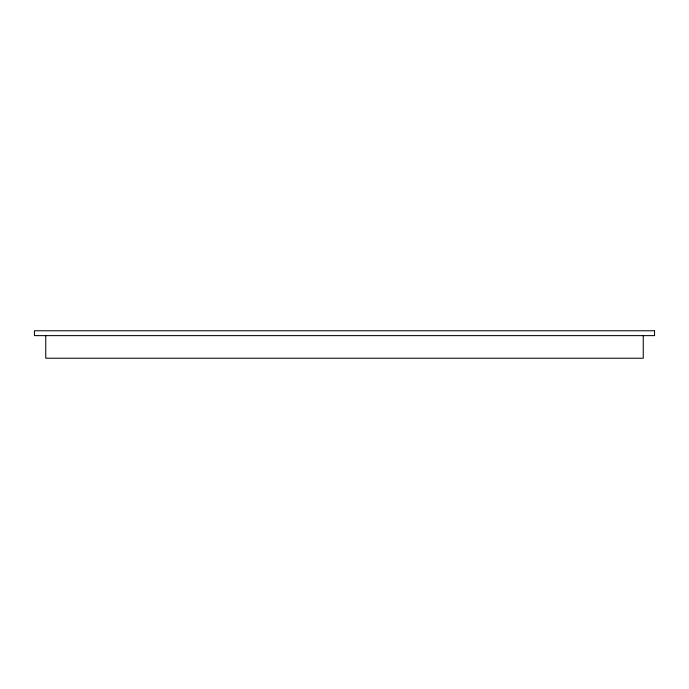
<?xml version="1.0" encoding="UTF-8"?>
<svg xmlns="http://www.w3.org/2000/svg" width="689" height="689" viewBox="0 0 689 689"><rect width="100%" height="100%" fill="white"/><g stroke="black" fill="none" stroke-linecap="round" stroke-linejoin="round"><path stroke-width="1.03" d="M643.25 335.621L643.25 358.228L45.758 358.228L45.75 335.621M654.55 330.772L34.45 330.772L34.45 335.621L654.55 335.621L654.55 330.772"/></g></svg>
